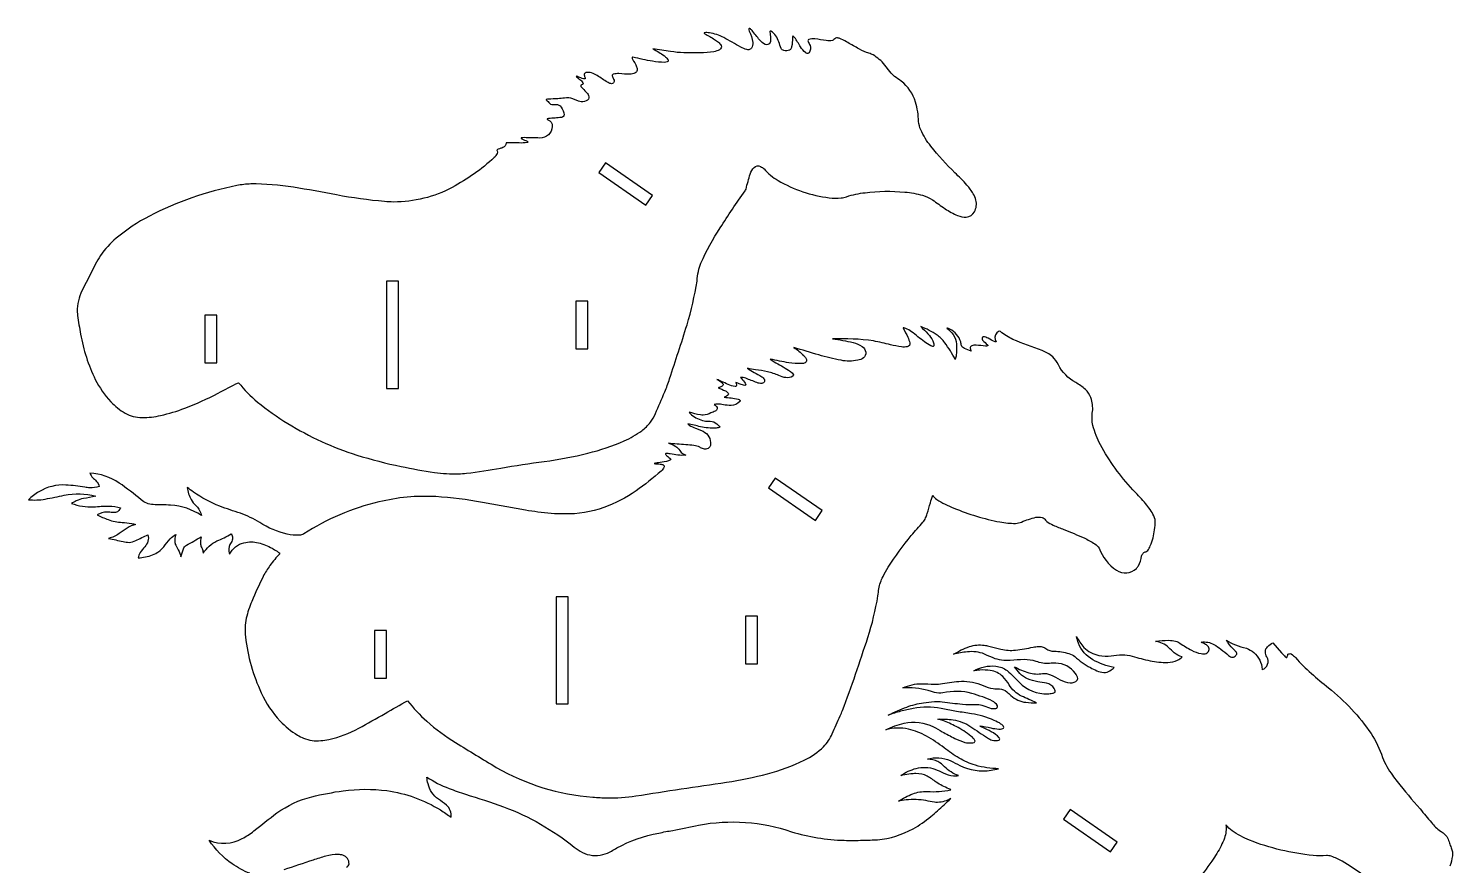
# Model space of a CAD drawing. Extents: x 35.5 to 67.2, y 24 to 50.4.
# Drawn here: x 47.81 to 62.75, y 41.6 to 50.39 of the extents above; entities that cross this region are included whole.
import ezdxf

# ---------------------------------------------------------------- set-up
doc = ezdxf.new("R2010")
doc.units = 0
doc.header["$MEASUREMENT"] = 0
doc.layers.get('0').update_dxf_attribs({"linetype": 'CONTINUOUS'})

msp = doc.modelspace()

# ---------------------------------------------------------------- linework, layer by layer
for points in [[(52.768, 49.128, 0.045765), (52.74, 49.119, 0.085392), (52.728, 49.111, 0.270084), (52.728, 49.101, -0.155524), (52.729, 49.075, -0.106179), (52.698, 49.03, -0.059849), (52.257, 48.717, -0.12135), (51.641, 48.564, -0.018777), (51.547, 48.569, -0.02375), (51.043, 48.638, 0.007388), (50.591, 48.72, 0.041253), (50.145, 48.754, 0.04256), (49.995, 48.737, 0.070776), (49.079, 48.417, 0.054023), (48.73, 48.184, 0.061178), (48.565, 48.002, 0.035664), (48.511, 47.908, -0.006169), (48.383, 47.658, 0.10457), (48.322, 47.443, 0.045088), (48.325, 47.373, 0.009362), (48.356, 47.178, 0.067318), (48.511, 46.702, 0.069149), (48.673, 46.468, 0.070385), (48.825, 46.348, 0.124563), (49.001, 46.303, 0.062804), (49.197, 46.324, 0.03693), (49.45, 46.4, 0.027852), (49.799, 46.557, -0.002601), (50.014, 46.668, 0.051242), (50.214, 46.465, 0.037033), (50.532, 46.24, 0.063555), (51.256, 45.909, 0.027573), (51.721, 45.789, 0.018205), (52.07, 45.726, 0.037736), (52.322, 45.712, 0.019133), (52.408, 45.718, 0.014206), (52.767, 45.771, -0.010694), (53.223, 45.841, 0.025676), (53.681, 45.928, 0.041068), (54.062, 46.057, 0.05122), (54.246, 46.164, 0.059607), (54.337, 46.253, 0.066934), (54.389, 46.344, 0.005853), (54.487, 46.571, 0.020313), (54.538, 46.71, 0.004539), (54.721, 47.275, 0.033882), (54.826, 47.735, -0.009899), (54.84, 47.836, -0.058154), (54.867, 47.924, -0.0364), (55.069, 48.294, -0.014394), (55.33, 48.68, 0.068044), (55.34, 48.7, -0.011916), (55.384, 48.858, -0.100766), (55.424, 48.928, -0.334065), (55.492, 48.937, -0.093819), (55.529, 48.911, 0.073989), (55.676, 48.79, 0.099729), (56.214, 48.609, 0.047178), (56.339, 48.607, 0.056264), (56.396, 48.62, -0.056071), (56.589, 48.662, -0.052406), (57.008, 48.669, -0.040053), (57.193, 48.635, -0.06295), (57.297, 48.588, 0.009215), (57.429, 48.494, 0.041703), (57.561, 48.422, 0.111318), (57.652, 48.406, 0.24613), (57.737, 48.463, 0.210201), (57.752, 48.584, 0.072373), (57.724, 48.651, 0.049684), (57.659, 48.742, 0.020699), (57.532, 48.872, -0.032231), (57.28, 49.15, -0.057584), (57.174, 49.322, -0.067565), (57.151, 49.409, 0.063282), (57.12, 49.614, 0.149728), (56.969, 49.834, 0.017309), (56.9, 49.882, -0.050117), (56.863, 49.918), (56.782, 50.019, 0.100712), (56.655, 50.117, 0.029824), (56.606, 50.134, -0.040943), (56.509, 50.18, -0.004163), (56.396, 50.246, 0.046669), (56.317, 50.283, 0.152031), (56.28, 50.284, 0.127881), (56.263, 50.27, -0.116879), (56.248, 50.261, -0.102905), (56.183, 50.258, 0.00781), (56.062, 50.277, 0.118057), (55.999, 50.27, 0.452792), (55.992, 50.25, -0.041071), (56.012, 50.208, -0.236998), (56.002, 50.131, -0.392635), (55.974, 50.125, -0.074806), (55.963, 50.132, -0.070029), (55.913, 50.192, 0.013525), (55.85, 50.292, 0.066694), (55.836, 50.306, 0.363856), (55.83, 50.304, 0.087247), (55.827, 50.285, -0.064556), (55.819, 50.194, -0.125783), (55.806, 50.166, -0.111228), (55.795, 50.159, -0.13889), (55.738, 50.153, -0.206783), (55.709, 50.177, -0.046443), (55.685, 50.244, 0.172416), (55.602, 50.358, 0.592582), (55.591, 50.348, 0.011999), (55.598, 50.288, -0.11036), (55.592, 50.238, -0.408153), (55.541, 50.219, -0.107605), (55.483, 50.265, -0.005633), (55.403, 50.365, 0.089906), (55.379, 50.385, 0.400838), (55.37, 50.382, 0.122856), (55.374, 50.359, -0.069238), (55.41, 50.24, -0.148336), (55.397, 50.178, -0.244572), (55.368, 50.163, -0.078726), (55.349, 50.165, -0.059878), (55.285, 50.19, 0.004281), (55.106, 50.291, 0.080643), (54.956, 50.34, 0.060639), (54.905, 50.341, 0.516318), (54.902, 50.336, 0.100556), (54.908, 50.331, -0.007739), (55.011, 50.271, -0.023764), (55.051, 50.243, -0.091897), (55.079, 50.207, -0.403661), (55.063, 50.163, -0.085014), (55.002, 50.142, -0.035292), (54.86, 50.13, -0.011492), (54.689, 50.13, -0.023477), (54.548, 50.144, -0.00305), (54.362, 50.173, -0.03964), (54.483, 50.098, -0.030091), (54.51, 50.073, -0.07111), (54.522, 50.055, -0.438074), (54.513, 50.036, -0.093632), (54.485, 50.03, -0.045101), (54.359, 50.041, -0.009395), (54.154, 50.084, 0.225978), (54.145, 50.082, 0.200152), (54.149, 50.063, -0.042099), (54.192, 49.984, -0.101956), (54.197, 49.948, -0.259277), (54.175, 49.918, -0.104089), (54.122, 49.906, -0.019524), (54.007, 49.912, 0.088616), (53.947, 49.905, 0.45428), (53.938, 49.881, -0.02235), (53.955, 49.845, -0.612701), (53.922, 49.807, -0.086216), (53.885, 49.822, -0.005051), (53.779, 49.891, 0.055097), (53.72, 49.92, 0.145317), (53.66, 49.922, 0.11207), (53.646, 49.913, 0.185859), (53.643, 49.898, 0.065549), (53.652, 49.867, -0.192725), (53.652, 49.858, -0.222072), (53.649, 49.856, -0.080526), (53.634, 49.857, -0.004875), (53.582, 49.876, 0.091508), (53.557, 49.885), (53.556, 49.884, 0.033077), (53.597, 49.851, -0.06428), (53.629, 49.816, -0.399963), (53.624, 49.797, 0.073702), (53.607, 49.791, 0.277808), (53.608, 49.778, 0.086398), (53.623, 49.76, -0.014232), (53.676, 49.702, -0.180318), (53.692, 49.657, -0.205004), (53.678, 49.635, -0.219208), (53.61, 49.616, -0.066459), (53.583, 49.623), (53.524, 49.648, 0.161298), (53.434, 49.656, -0.034923), (53.364, 49.649, -0.012629), (53.269, 49.645, 0.084237), (53.244, 49.641, 0.492802), (53.245, 49.635, -0.076611), (53.277, 49.601, 0.175027), (53.302, 49.589, 0.079902), (53.345, 49.589, -0.231384), (53.399, 49.561, -0.15017), (53.431, 49.48, -0.109203), (53.427, 49.464, -0.162137), (53.403, 49.453, -0.044015), (53.336, 49.446, 0.004798), (53.268, 49.441, 0.062944), (53.254, 49.436), (53.252, 49.435, 0.211487), (53.26, 49.427, -0.37312), (53.307, 49.357, -0.400312), (53.177, 49.236, 0.001561), (53.013, 49.24, 0.028338), (52.985, 49.238, 0.234948), (52.979, 49.234, 0.13758), (52.986, 49.227, -0.01089), (53.043, 49.202, -0.093151), (53.05, 49.195, -0.401469), (53.049, 49.191, -0.085621), (53.042, 49.188, -0.041252), (52.961, 49.184, 0.006826), (52.823, 49.186), (52.822, 49.185, -0.283141), (52.788, 49.135, -0.062223)], [(54.376, 45.819, 0.01765), (54.439, 45.814, -0.083047), (54.475, 45.804, -0.375649), (54.482, 45.784, -0.108822), (54.449, 45.741, -0.029413), (54.186, 45.532, -0.061178), (53.848, 45.357, -0.088262), (53.436, 45.29, -0.034462), (53.157, 45.31, -0.00988), (53.025, 45.33), (52.574, 45.412, 0.029439), (52.084, 45.472, 0.07433), (51.487, 45.416, 0.087098), (50.699, 45.08, -0.107805), (50.652, 45.067, -0.072482), (50.526, 45.077, -0.083169), (50.237, 45.2, 0.051413), (50.034, 45.297, -0.01305), (49.817, 45.372, -0.05714), (49.542, 45.52, -0.010862), (49.475, 45.568, 0.084035), (49.516, 45.441, 0.084828), (49.567, 45.378, -0.121548), (49.619, 45.297, -0.040926), (49.624, 45.274, 0.132627), (49.302, 45.383, 0.006149), (49.118, 45.388, -0.152205), (48.991, 45.438, 0.025742), (48.763, 45.615, 0.132101), (48.455, 45.719, 0.14683), (48.484, 45.671, -0.010952), (48.521, 45.636, -0.109544), (48.553, 45.578, -0.098304), (48.452, 45.565, -0.026079), (48.401, 45.57, 0.02559), (48.203, 45.594, 0.152656), (47.92, 45.523, 0.057033), (47.81, 45.44, 0.07184), (47.984, 45.446, 0.005383), (48.186, 45.487, -0.108055), (48.515, 45.477, -0.022149), (48.386, 45.452, 0.054939), (48.312, 45.427, 0.017868), (48.26, 45.401, 0.099946), (48.494, 45.365, -0.020417), (48.653, 45.373, -0.054843), (48.777, 45.356, -0.127435), (48.751, 45.318, -0.154716), (48.715, 45.305, -0.042023), (48.664, 45.309, 0.135898), (48.555, 45.293, 0.045196), (48.532, 45.28, 0.015402), (48.645, 45.231, 0.086552), (48.794, 45.202, -0.02853), (48.891, 45.19, -0.030218), (48.934, 45.179, 0.092201), (48.844, 45.141, 0.012182), (48.762, 45.084, -0.097489), (48.651, 45.034, 0.001872), (48.802, 45, 0.046271), (48.867, 44.992, 0.101332), (48.936, 45.01, -0.014141), (49.064, 45.071, -0.118694), (49.064, 45.004, -0.100278), (49.03, 44.944, 0.039345), (48.982, 44.885, 0.099743), (48.961, 44.828, 0.064327), (49.112, 44.86, 0.13033), (49.229, 44.944, -0.026601), (49.297, 45.029, -0.069858), (49.357, 45.076, 0.117293), (49.346, 44.99, 0.090339), (49.359, 44.954, -0.016754), (49.399, 44.875, -0.047036), (49.409, 44.841, -0.007849), (49.436, 44.924, -0.161317), (49.468, 44.962, -0.003536), (49.623, 45.05, 0.11454), (49.615, 44.972, 0.082027), (49.628, 44.936, -0.024732), (49.641, 44.899, -0.047016), (49.644, 44.88, -0.127981), (49.787, 45.007, 0.031193), (49.937, 45.08, -0.100056), (49.952, 45.039, -0.182431), (49.936, 44.991, 0.190044), (49.914, 44.9, 0.046811), (49.92, 44.868, -0.22884), (50.071, 44.988, -0.120494), (50.223, 44.987, -0.066101), (50.366, 44.93, -0.014502), (50.419, 44.899, -0.092022), (50.447, 44.873, 0.024673), (50.344, 44.75, 0.038296), (50.273, 44.635, 0.012444), (50.153, 44.372, 0.043213), (50.095, 44.195, 0.080094), (50.087, 43.999, 0.078303), (50.253, 43.411, 0.075992), (50.45, 43.117, 0.068794), (50.633, 42.969, 0.024706), (50.697, 42.936, 0.118126), (50.877, 42.911, 0.040982), (50.963, 42.924, 0.069539), (51.276, 43.042, 0.00617), (51.552, 43.196, -0.002561), (51.789, 43.33, 0.052301), (51.99, 43.115, 0.04448), (52.293, 42.89, 0.001777), (52.719, 42.63, 0.111888), (53.732, 42.318, 0.011711), (53.884, 42.309, 0.043792), (54.183, 42.331, -0.003277), (55.136, 42.474, 0.024857), (55.566, 42.563, 0.045516), (55.952, 42.706, 0.075518), (56.154, 42.847, 0.094162), (56.246, 42.983, -0.007569), (56.329, 43.171, 0.011841), (56.352, 43.227, 0.00842), (56.49, 43.609, 0.003798), (56.619, 43.994, 0.035024), (56.725, 44.431, 0.007881), (56.734, 44.505, -0.077883), (56.778, 44.633, -0.024608), (56.833, 44.73, -0.034388), (57.075, 45.063, -0.006311), (57.197, 45.204, 0.067531), (57.225, 45.248, 0.019254), (57.242, 45.294, 0.015085), (57.275, 45.407, -0.012002), (57.301, 45.487, 0.122394), (57.342, 45.443, 0.051584), (57.521, 45.352, 0.048953), (58.005, 45.206, 0.046076), (58.169, 45.191, 0.084431), (58.232, 45.205, -0.048405), (58.383, 45.255, -0.112977), (58.448, 45.254, -0.201127), (58.483, 45.226, 0.060267), (58.496, 45.212, 0.051245), (58.565, 45.173, 0.016775), (58.676, 45.128, -0.007083), (58.889, 45.038, -0.033971), (59.002, 44.976, -0.121555), (59.045, 44.932, 0.151862), (59.227, 44.7, 0.349199), (59.437, 44.718, 0.054214), (59.458, 44.745, 0.074047), (59.492, 44.848, -0.105201), (59.509, 44.88, -0.131615), (59.537, 44.893, 0.131162), (59.556, 44.906, 0.066959), (59.583, 44.955, 0.078626), (59.627, 45.125, 0.034123), (59.635, 45.212, 0.1358), (59.611, 45.287, 0.051246), (59.521, 45.414, 0.012534), (59.399, 45.545, -0.06291), (59.06, 46.015, -0.058346), (58.981, 46.219, -0.099086), (58.977, 46.365, 0.103753), (58.96, 46.511, 0.116919), (58.902, 46.597, 0.063367), (58.8, 46.669, -0.147917), (58.618, 46.857, 0.057846), (58.559, 46.94, 0.082299), (58.505, 46.979, 0.018825), (58.447, 47.005, -0.013667), (58.142, 47.122, -0.070166), (58.011, 47.204, 0.279584), (57.99, 47.205, 0.337705), (57.954, 47.122), (57.963, 47.103, -0.137021), (57.964, 47.096, -0.294462), (57.955, 47.097, -0.0505), (57.881, 47.134, 0.135048), (57.829, 47.149, 0.380433), (57.817, 47.135, 0.203012), (57.823, 47.113, 0.012223), (57.875, 47.065, -0.279154), (57.878, 47.057, -0.266862), (57.875, 47.054, -0.077412), (57.853, 47.053, 0.015618), (57.757, 47.061, 0.084383), (57.709, 47.056, 0.369443), (57.693, 47.03, 0.009055), (57.702, 47, -0.042889), (57.633, 47.026, -0.06075), (57.611, 47.041, -0.094619), (57.602, 47.057, -0.04884), (57.593, 47.096, 0.204825), (57.48, 47.23, 0.054023), (57.447, 47.241, -0.068146), (57.515, 47.174, -0.13977), (57.55, 47.074, -0.037042), (57.547, 46.957, -0.059965), (57.536, 46.913, 0.040213), (57.426, 47.088, 0.067193), (57.345, 47.168, 0.05733), (57.175, 47.257, -0.004586), (57.25, 47.181, -0.071132), (57.3, 47.109, -0.087223), (57.311, 47.063, -0.210267), (57.306, 47.049, -0.181614), (57.3, 47.047, -0.083505), (57.279, 47.054, -0.030799), (57.213, 47.097, -0.005578), (57.077, 47.203, 0.054343), (57.017, 47.238, 0.031047), (56.995, 47.245, 0.303669), (56.991, 47.244, 0.303669), (56.99, 47.239, -0.013291), (57.038, 47.146, -0.035452), (57.06, 47.085, -0.418375), (57.033, 47.046, -0.094139), (56.972, 47.044, -0.033226), (56.857, 47.067, 0.008896), (56.678, 47.106, 0.044225), (56.249, 47.128, -0.031803), (56.463, 47.09, -0.088983), (56.558, 47.049, -0.200095), (56.597, 46.987, -0.26575), (56.572, 46.928, -0.122586), (56.512, 46.904, -0.107483), (56.337, 46.903, -0.025718), (56.104, 46.959, 0.002583), (55.841, 47.037, -0.059548), (55.946, 46.952, -0.033576), (55.968, 46.924, -0.130224), (55.976, 46.897, -0.28517), (55.961, 46.878, -0.113288), (55.923, 46.868, -0.05069), (55.789, 46.877, -0.014931), (55.594, 46.916, 0.039856), (55.635, 46.888, -0.014217), (55.787, 46.799, -0.030608), (55.823, 46.772, -0.147068), (55.837, 46.749, -0.292635), (55.83, 46.736, -0.171862), (55.758, 46.721, -0.085533), (55.685, 46.743, 0.05968), (55.565, 46.782, 0.022366), (55.439, 46.804, -0.010951), (55.355, 46.819, 0.039813), (55.426, 46.776, -0.016282), (55.505, 46.731, -0.119726), (55.534, 46.701, -0.357061), (55.522, 46.667, -0.11107), (55.507, 46.661, -0.136921), (55.453, 46.669, 0.005217), (55.338, 46.714, 0.076795), (55.282, 46.724, -0.026095), (55.325, 46.673, -0.068845), (55.338, 46.65, -0.5124), (55.328, 46.64, -0.071328), (55.279, 46.652, 0.00999), (55.232, 46.671, -0.059868), (55.241, 46.646, -0.490615), (55.225, 46.627, -0.070582), (55.152, 46.649, -0.013494), (55.082, 46.682, 0.02499), (55.035, 46.702, -0.108111), (55.095, 46.661, -0.439882), (55.091, 46.631, -0.077658), (55.077, 46.624, 0.015682), (55.048, 46.614, -0.009452), (55.124, 46.583, -0.098133), (55.154, 46.559, -0.312432), (55.153, 46.54, -0.122421), (55.136, 46.527, -0.020118), (55.11, 46.515, -0.030814), (55.257, 46.496, -0.247196), (55.279, 46.48, -0.249123), (55.275, 46.469, -0.19784), (55.184, 46.429, -0.049988), (55.103, 46.437, 0.044824), (55.038, 46.443, 0.049556), (55.006, 46.44, -0.09315), (55.037, 46.409, -0.350084), (55.029, 46.379, -0.066439), (55.017, 46.37, -0.038632), (54.971, 46.352, -0.115483), (54.89, 46.327, -0.050933), (54.861, 46.329, -0.032011), (54.743, 46.36, 0.082858), (54.768, 46.332, 0.119383), (54.9, 46.267, 0.046208), (54.965, 46.263, -0.176906), (55.033, 46.237, -0.030645), (55.067, 46.201, -0.067123), (55.026, 46.192, -0.066685), (54.862, 46.206, -0.005513), (54.729, 46.237, 0.153889), (54.745, 46.222, 0.057842), (54.811, 46.191), (54.89, 46.158, -0.296108), (54.969, 46.02, -0.489621), (54.893, 45.974, -0.063653), (54.855, 45.991, 0.067642), (54.793, 46.008, 0.023287), (54.707, 46.016, -0.007783), (54.526, 46.032, -0.073618), (54.603, 45.999, -0.104716), (54.644, 45.957, 0.120615), (54.682, 45.921, 0.05159), (54.71, 45.908, -0.060479), (54.626, 45.908, -0.015883), (54.543, 45.921, 0.033163), (54.502, 45.926, 0.303377), (54.496, 45.923, 0.303377), (54.497, 45.916, 0.037652), (54.509, 45.902, 0.028635), (54.552, 45.866, -0.167251), (54.526, 45.848, -0.04756), (54.438, 45.831, 0.022912)]]:
    msp.add_lwpolyline(points, format="xyb", close=True)
for points in [[(54.36, 48.634), (53.867, 48.976), (53.796, 48.874), (54.289, 48.531)], [(51.692, 47.732), (51.567, 47.732), (51.567, 46.607), (51.692, 46.607)], [(53.679, 47.525), (53.554, 47.525), (53.554, 47.025), (53.679, 47.025)], [(49.786, 47.375), (49.661, 47.375), (49.661, 46.875), (49.786, 46.875)], [(56.14, 45.325), (55.647, 45.667), (55.576, 45.564), (56.069, 45.222)], [(53.472, 44.422), (53.347, 44.422), (53.347, 43.297), (53.472, 43.297)], [(55.459, 44.216), (55.334, 44.216), (55.334, 43.716), (55.459, 43.716)], [(51.566, 44.066), (51.441, 44.066), (51.441, 43.566), (51.566, 43.566)], [(59.236, 41.847), (58.743, 42.189), (58.672, 42.087), (59.164, 41.745)]]:
    msp.add_lwpolyline(points, close=True)
for points in [[(50.133, 41.519, -0.073814), (49.948, 41.618, -0.089923), (49.705, 41.865, 0.231402), (50.053, 41.883, 0.046301), (50.175, 41.963, -0.010595), (50.417, 42.152, -0.093483), (50.782, 42.322, -0.022408), (51.113, 42.385, -0.063593), (51.57, 42.386, -0.105366), (52.133, 42.183, -0.011739), (52.246, 42.107, 0.244852), (52.197, 42.234, 0.017076), (52.112, 42.296, -0.174603), (52.003, 42.458, -0.040088), (51.99, 42.529, 0.053484), (52.224, 42.409, 0.016946), (52.396, 42.349, -0.011275), (52.796, 42.216, -0.079761), (53.538, 41.794, 0.042669), (53.623, 41.737, 0.184617), (53.837, 41.716, 0.073079), (53.93, 41.752, 0.010143), (53.983, 41.785, -0.077466), (54.424, 41.941, -0.008294), (54.571, 41.969, -0.002048), (54.843, 42.024, -0.129787), (55.818, 41.955, 0.068698), (56.369, 41.865, 0.017049), (56.567, 41.866, 0.006651), (56.721, 41.871, 0.108482), (57.093, 41.986, 0.049659), (57.279, 42.114, 0.013223), (57.35, 42.175, 0.004931), (57.488, 42.303, -0.12232), (57.351, 42.262, -0.038295), (57.317, 42.264, -0.019785), (57.229, 42.282, 0.070803), (57.021, 42.288, 0.021199), (56.939, 42.276, -0.046135), (57.09, 42.353, -0.102521), (57.24, 42.377, 0.060237), (57.49, 42.393, 0.048051), (57.468, 42.406, -0.047651), (57.336, 42.475, 0.0388), (57.241, 42.539, 0.124115), (57.123, 42.565, 0.028349), (57.069, 42.561), (56.964, 42.545, -0.07817), (57.126, 42.62, -0.152169), (57.323, 42.611, -0.030845), (57.408, 42.573, 0.088928), (57.517, 42.541, 0.071439), (57.571, 42.544, -0.115922), (57.423, 42.637, 0.073118), (57.354, 42.691, 0.072571), (57.3, 42.709, 0.018274), (57.244, 42.717, -0.180739), (57.484, 42.701, -0.012361), (57.585, 42.65, 0.159025), (57.912, 42.601, 0.021987), (57.991, 42.616, -0.05908), (57.748, 42.652, -0.062738), (57.576, 42.727, -0.036683), (57.42, 42.836, 0.029221), (57.235, 42.958, 0.068833), (57.044, 43.032, 0.12348), (56.807, 43.024, -0.058484), (56.999, 43.094, -0.17112), (57.307, 43.056, -0.01834), (57.399, 43.005, 0.007839), (57.531, 42.935, 0.043634), (57.638, 42.893, 0.079402), (57.706, 42.887, 0.054508), (57.734, 42.892, 0.474546), (57.742, 42.913, 0.106137), (57.701, 42.959, 0.050727), (57.545, 43.059, 0.039084), (57.405, 43.122, 0.021841), (57.352, 43.138, -0.036845), (57.514, 43.129, -0.108252), (57.699, 43.057, 0.002804), (57.875, 42.939, 0.051985), (57.923, 42.915, 0.143367), (57.996, 42.917, 0.347744), (58.003, 42.93, 0.16424), (57.998, 42.941, 0.090236), (57.913, 43.005, 0.018122), (57.824, 43.049, -0.028444), (57.794, 43.065), (57.794, 43.066, -0.027185), (57.91, 43.044, 0.02939), (57.994, 43.032, 0.040727), (58.026, 43.034, 0.101553), (58.043, 43.041, 0.350812), (58.044, 43.058, 0.104903), (58.016, 43.085, 0.057569), (57.944, 43.124, 0.062917), (57.706, 43.194, -0.003756), (57.55, 43.217), (57.387, 43.25, 0.091707), (57.096, 43.249, 0.027574), (56.963, 43.219, 0.010133), (56.832, 43.179, -0.019345), (57.028, 43.264, -0.052311), (57.203, 43.308, -0.014005), (57.317, 43.321, -0.049983), (57.4, 43.319, 0.003046), (57.612, 43.293, 0.044691), (57.754, 43.292, -0.075203), (57.815, 43.282, -0.003986), (57.896, 43.254, 0.117913), (57.963, 43.248, 0.487541), (57.978, 43.277, 0.146335), (57.926, 43.326, 0.048946), (57.824, 43.369, 0.014104), (57.71, 43.406, 0.125144), (57.407, 43.411, -0.111025), (57.319, 43.417, 0.077233), (57.05, 43.466, 0.020813), (56.986, 43.464, -0.116459), (57.185, 43.508, -0.007046), (57.315, 43.502, 0.052828), (57.403, 43.51, -0.035822), (57.6, 43.534, -0.113588), (57.828, 43.489, 0.075337), (57.935, 43.457, 0.016658), (58, 43.454, -0.147693), (58.077, 43.424, -0.026124), (58.12, 43.384, 0.155137), (58.278, 43.313, 0.038), (58.389, 43.309, -0.004554), (58.231, 43.379, -0.154453), (58.101, 43.498, 0.071573), (58.035, 43.584, 0.152867), (57.904, 43.647, 0.05997), (57.793, 43.651, 0.014132), (57.73, 43.645, -0.145589), (57.962, 43.693, -0.132228), (58.081, 43.646, -0.032101), (58.209, 43.521, 0.209951), (58.506, 43.403, 0.030297), (58.557, 43.408, 0.140447), (58.584, 43.421, 0.178554), (58.585, 43.427, 0.130823), (58.574, 43.458, 0.202737), (58.495, 43.515, 0.004214), (58.402, 43.528, -0.053329), (58.295, 43.559, -0.099799), (58.214, 43.617, -0.016819), (58.157, 43.687, 0.050527), (58.307, 43.622, 0.110499), (58.453, 43.615, -0.123759), (58.536, 43.603, -0.018266), (58.636, 43.55, 0.087989), (58.743, 43.518, 0.239585), (58.815, 43.546, 0.143445), (58.821, 43.562, 0.134638), (58.798, 43.617, 0.230206), (58.59, 43.724, 0.042701), (58.526, 43.721, -0.112495), (58.384, 43.743, 0.083233), (58.258, 43.761, 0.019544), (58.113, 43.752, -0.112088), (57.934, 43.779, -0.008377), (57.843, 43.82, 0.115285), (57.663, 43.843, 0.043674), (57.519, 43.818, -0.052281), (57.684, 43.898, -0.116171), (57.841, 43.912, -0.027076), (57.887, 43.903), (58.016, 43.871, 0.084373), (58.168, 43.861, 0.028564), (58.354, 43.893, -0.031217), (58.408, 43.899, -0.046203), (58.448, 43.896, -0.105933), (58.486, 43.878, 0.155265), (58.574, 43.849, -0.087596), (58.729, 43.824, -0.10749), (58.791, 43.795, 0.072014), (58.954, 43.678, 0.015698), (59.021, 43.645, 0.075665), (59.094, 43.626, 0.169673), (59.16, 43.645, -0.012934), (59.203, 43.677, -0.067785), (58.979, 43.76, -0.182321), (58.83, 43.933, -0.02277), (58.809, 44.003, 0.061476), (58.887, 43.89, 0.157646), (59.044, 43.806, 0.082128), (59.172, 43.802, -0.032955), (59.288, 43.812, -0.05525), (59.394, 43.798, 0.015646), (59.58, 43.749, 0.056775), (59.766, 43.732, 0.086694), (59.869, 43.756, 0.088917), (59.917, 43.79, -0.109428), (59.834, 43.833, -0.01744), (59.775, 43.89, 0.150611), (59.637, 43.953, -0.028592), (59.775, 43.964, -0.05644), (59.849, 43.955, -0.07497), (59.893, 43.935, 0.03633), (60.017, 43.859, 0.05804), (60.116, 43.824, 0.127341), (60.171, 43.827, 0.481067), (60.193, 43.895, 0.101239), (60.163, 43.921, 0.009301), (60.117, 43.945, -0.163667), (60.251, 43.92, -0.043557), (60.324, 43.871, -0.015588), (60.405, 43.804, 0.152329), (60.446, 43.786, 0.214585), (60.479, 43.803, 0.073441), (60.49, 43.819, 0.192383), (60.488, 43.835, 0.090613), (60.467, 43.859, -0.058617), (60.399, 43.937, -0.031607), (60.381, 43.966, 0.077441), (60.476, 43.916, 0.014907), (60.591, 43.88, -0.118458), (60.669, 43.835, -0.212099), (60.756, 43.659), (60.757, 43.656, 0.299542), (60.76, 43.656, 0.453322), (60.807, 43.789, -0.130464), (60.791, 43.844, -0.19971), (60.814, 43.897, -0.062418), (60.87, 43.938), (60.96, 43.832, 0.0058), (61, 43.789, 0.13208), (61.01, 43.783, 0.31369), (61.016, 43.785, 0.020458), (61.028, 43.817, -0.349283), (61.045, 43.823, -0.324644), (61.063, 43.822, -0.027643), (61.106, 43.782, 0.043094), (61.454, 43.466, -0.072943), (61.9, 42.985, -0.06937), (62.02, 42.735, 0.064235), (62.125, 42.548, 0.014309), (62.174, 42.483, 0.012492), (62.414, 42.194, -0.004148), (62.534, 42.051, 0.061256), (62.627, 41.962, -0.009953), (62.665, 41.937, -0.163725), (62.722, 41.836, 0.033827), (62.741, 41.787, -0.140222), (62.753, 41.702, -0.067632), (62.726, 41.594, 0.014403)], [(61.81, 41.503, 0.030715), (61.598, 41.645, 0.046204), (61.482, 41.697, 0.070542), (61.431, 41.705, -0.055782), (61.292, 41.706, -0.069534), (60.623, 41.866, -0.054937), (60.443, 41.965, -0.062009), (60.377, 42.027, -0.11579), (60.361, 41.889, -0.057571), (60.281, 41.727, -0.014177), (60.228, 41.646, -0.001808), (60.069, 41.425, 0.048267)], [(51.148, 41.584, 0.234932), (51.174, 41.616, 0.35305), (51.108, 41.708, 0.069636), (51.063, 41.715, 0.068217), (50.931, 41.698, 0.011631), (50.796, 41.658, 0.003925), (50.49, 41.554, -0.047624)]]:
    msp.add_lwpolyline(points, format="xyb")

doc.saveas('drawing.dxf')
